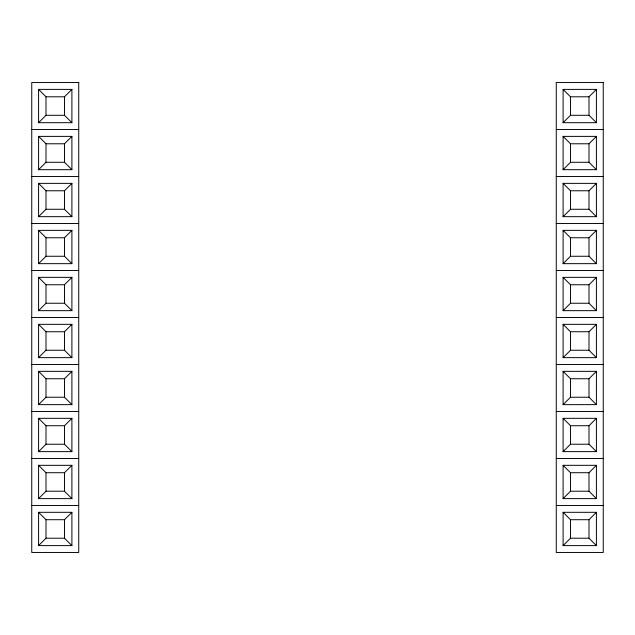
<?xml version="1.0" encoding="UTF-8"?>
<svg xmlns="http://www.w3.org/2000/svg" width="635" height="635" viewBox="0 0 635 635"><rect width="100%" height="100%" fill="white"/><g stroke="black" fill="none" stroke-linecap="round" stroke-linejoin="round"><path stroke-width="0.95" d="M38.592 122.69L45.998 115.292L64.492 115.292L71.898 122.69L71.898 89.392L38.592 89.392L38.592 122.69L71.898 122.69M38.592 89.392L45.998 96.79L64.492 96.79L71.898 89.392M38.592 169.68L45.998 162.282L64.492 162.282L71.898 169.68L71.898 136.382L38.592 136.382L38.592 169.68L71.898 169.68M38.592 136.382L45.998 143.78L64.492 143.78L71.898 136.382M38.592 216.67L45.998 209.272L64.492 209.272L71.898 216.67L71.898 183.372L38.592 183.372L38.592 216.67L71.898 216.67M38.592 183.372L45.998 190.77L64.492 190.77L71.898 183.372M38.592 263.66L45.998 256.262L64.492 256.262L71.898 263.66L71.898 230.362L38.592 230.362L38.592 263.66L71.898 263.66M38.592 230.362L45.998 237.76L64.492 237.76L71.898 230.362M38.592 310.658L45.998 303.252L64.492 303.252L71.898 310.658L71.898 277.352L38.592 277.352L38.592 310.658L71.898 310.658M38.592 277.352L45.998 284.758L64.492 284.758L71.898 277.352M38.592 357.648L45.998 350.242L64.492 350.242L71.898 357.648L71.898 324.342L38.592 324.342L38.592 357.648L71.898 357.648M38.592 324.342L45.998 331.748L64.492 331.748L71.898 324.342M38.592 404.638L45.998 397.24L64.492 397.24L71.898 404.638L71.898 371.34L38.592 371.34L38.592 404.638L71.898 404.638M38.592 371.34L45.998 378.738L64.492 378.738L71.898 371.34M38.592 451.628L45.998 444.23L64.492 444.23L71.898 451.628L71.898 418.33L38.592 418.33L38.592 451.628L71.898 451.628M38.592 418.33L45.998 425.728L64.492 425.728L71.898 418.33M38.592 498.618L45.998 491.22L64.492 491.22L71.898 498.618L71.898 465.32L38.592 465.32L38.592 498.618L71.898 498.618M38.592 465.32L45.998 472.718L64.492 472.718L71.898 465.32M38.592 545.608L45.998 538.21L64.492 538.21L71.898 545.608L71.898 512.31L38.592 512.31L38.592 545.608L71.898 545.608M38.592 512.31L45.998 519.708L64.492 519.708L71.898 512.31M563.102 122.69L570.508 115.292L589.002 115.292L596.408 122.69L596.408 89.392L563.102 89.392L563.102 122.69L596.408 122.69M563.102 89.392L570.508 96.79L589.002 96.79L596.408 89.392M563.102 169.68L570.508 162.282L589.002 162.282L596.408 169.68L596.408 136.382L563.102 136.382L563.102 169.68L596.408 169.68M563.102 136.382L570.508 143.78L589.002 143.78L596.408 136.382M563.102 216.67L570.508 209.272L589.002 209.272L596.408 216.67L596.408 183.372L563.102 183.372L563.102 216.67L596.408 216.67M563.102 183.372L570.508 190.77L589.002 190.77L596.408 183.372M563.102 263.66L570.508 256.262L589.002 256.262L596.408 263.66L596.408 230.362L563.102 230.362L563.102 263.66L596.408 263.66M563.102 230.362L570.508 237.76L589.002 237.76L596.408 230.362M563.102 310.658L570.508 303.252L589.002 303.252L596.408 310.658L596.408 277.352L563.102 277.352L563.102 310.658L596.408 310.658M563.102 277.352L570.508 284.758L589.002 284.758L596.408 277.352M563.102 357.648L570.508 350.242L589.002 350.242L596.408 357.648L596.408 324.342L563.102 324.342L563.102 357.648L596.408 357.648M563.102 324.342L570.508 331.748L589.002 331.748L596.408 324.342M563.102 404.638L570.508 397.24L589.002 397.24L596.408 404.638L596.408 371.34L563.102 371.34L563.102 404.638L596.408 404.638M563.102 371.34L570.508 378.738L589.002 378.738L596.408 371.34M563.102 451.628L570.508 444.23L589.002 444.23L596.408 451.628L596.408 418.33L563.102 418.33L563.102 451.628L596.408 451.628M563.102 418.33L570.508 425.728L589.002 425.728L596.408 418.33M563.102 498.618L570.508 491.22L589.002 491.22L596.408 498.618L596.408 465.32L563.102 465.32L563.102 498.618L596.408 498.618M563.102 465.32L570.508 472.718L589.002 472.718L596.408 465.32M563.102 545.608L570.508 538.21L589.002 538.21L596.408 545.608L563.102 545.608L563.102 512.31L596.408 512.31L596.408 545.608M563.102 512.31L570.508 519.708L589.002 519.708L596.408 512.31M31.75 129.532L78.74 129.532M556.26 129.532L603.25 129.532M31.75 176.53L78.74 176.53M556.26 176.53L603.25 176.53M31.75 223.52L78.74 223.52M556.26 223.52L603.25 223.52M31.75 270.51L78.74 270.51M556.26 270.51L603.25 270.51M31.75 317.5L78.74 317.5M556.26 317.5L603.25 317.5M31.75 364.49L78.74 364.49M556.26 364.49L603.25 364.49M31.75 411.48L78.74 411.48M556.26 411.48L603.25 411.48M31.75 458.47L78.74 458.47M556.26 458.47L603.25 458.47M31.75 505.468L78.74 505.468M556.26 505.468L603.25 505.468M589.002 96.79L589.002 115.292M589.002 143.78L589.002 162.282M589.002 190.77L589.002 209.272M589.002 237.76L589.002 256.262M589.002 284.758L589.002 303.252M589.002 331.748L589.002 350.242M589.002 378.738L589.002 397.24M589.002 425.728L589.002 444.23M589.002 472.718L589.002 491.22M589.002 519.708L589.002 538.21M570.508 96.79L570.508 115.292M570.508 143.78L570.508 162.282M570.508 190.77L570.508 209.272M570.508 237.76L570.508 256.262M570.508 284.758L570.508 303.252M570.508 331.748L570.508 350.242M570.508 378.738L570.508 397.24M570.508 425.728L570.508 444.23M570.508 472.718L570.508 491.22M570.508 519.708L570.508 538.21M64.492 96.79L64.492 115.292M64.492 143.78L64.492 162.282M64.492 190.77L64.492 209.272M64.492 237.76L64.492 256.262M64.492 284.758L64.492 303.252M64.492 331.748L64.492 350.242M64.492 378.738L64.492 397.24M64.492 425.728L64.492 444.23M64.492 472.718L64.492 491.22M64.492 519.708L64.492 538.21M45.998 96.79L45.998 115.292M45.998 143.78L45.998 162.282M45.998 190.77L45.998 209.272M45.998 237.76L45.998 256.262M45.998 284.758L45.998 303.252M45.998 331.748L45.998 350.242M45.998 378.738L45.998 397.24M45.998 425.728L45.998 444.23M45.998 472.718L45.998 491.22M45.998 519.708L45.998 538.21M78.74 82.542L31.75 82.542L31.75 552.458L78.74 552.458L78.74 82.542M603.25 82.542L556.26 82.542L556.26 552.458L603.25 552.458L603.25 82.542"/></g></svg>
